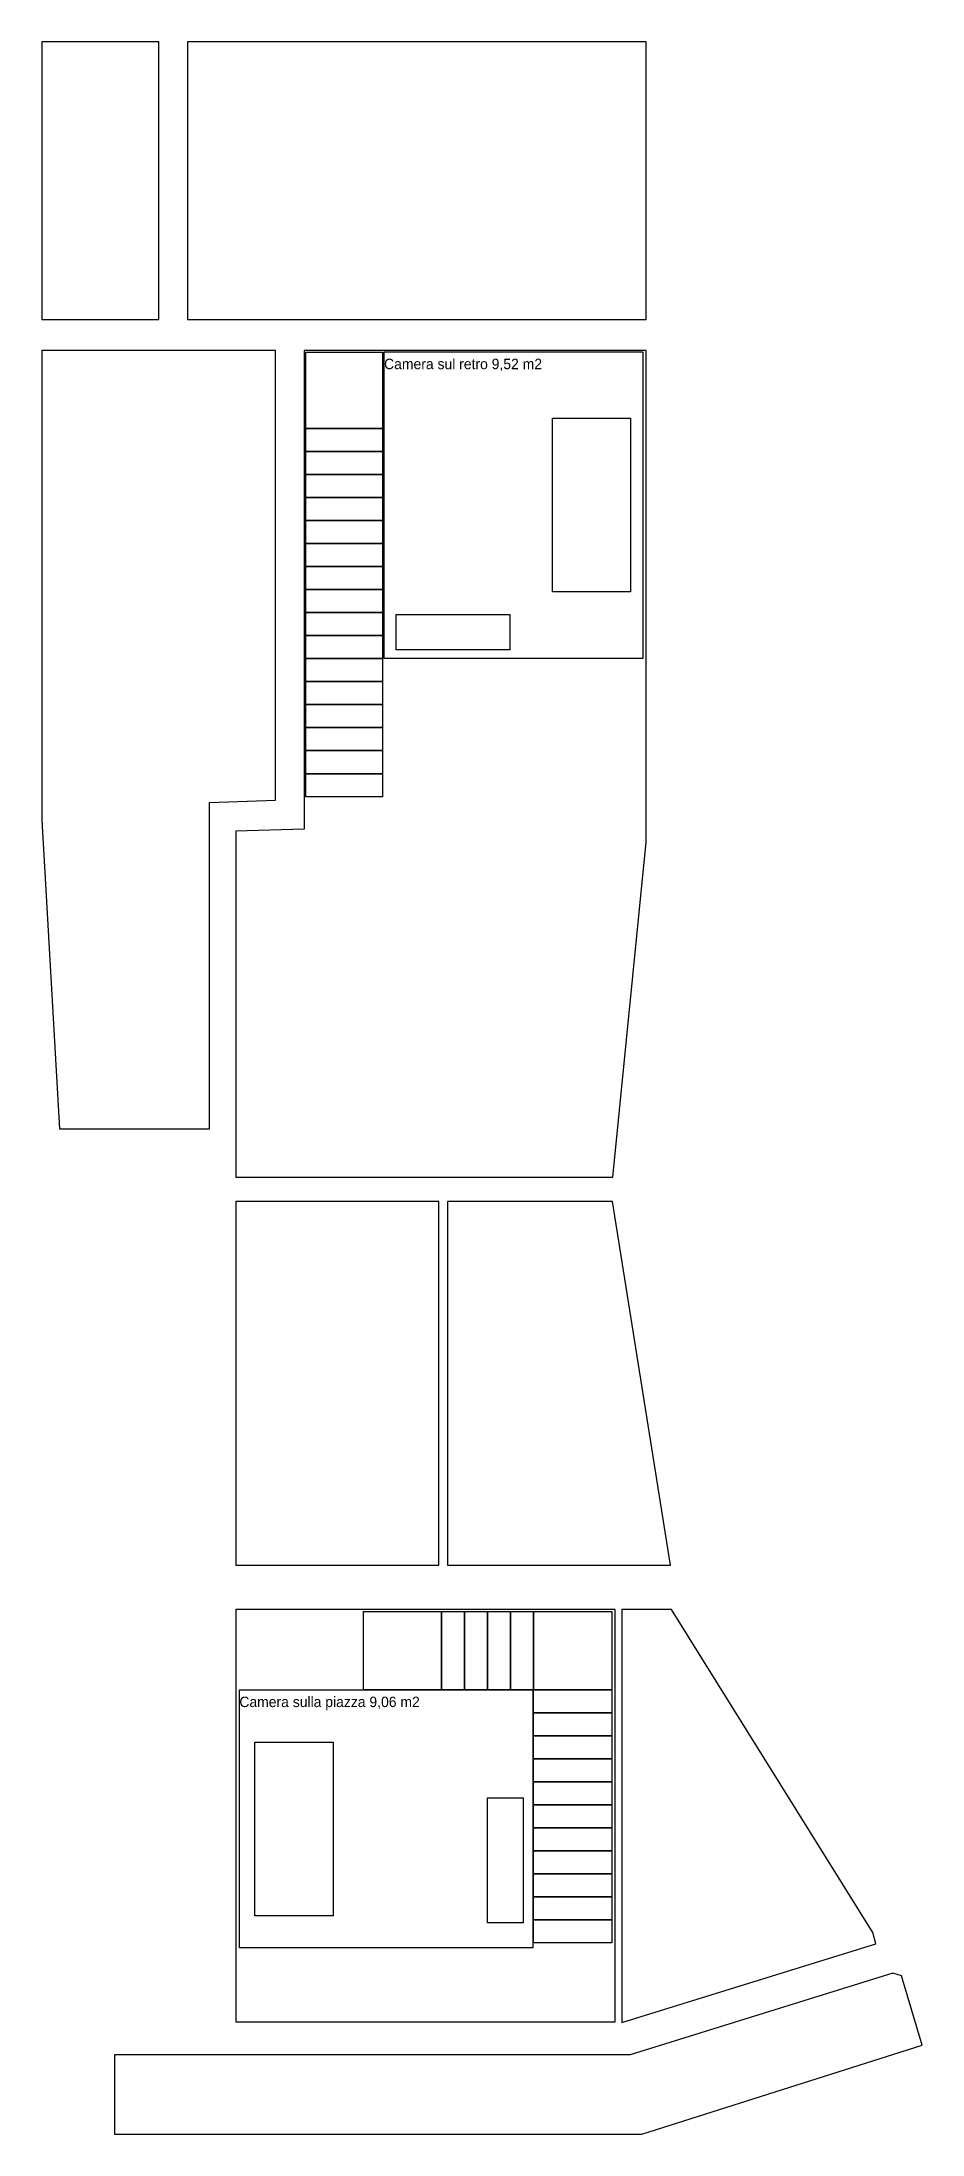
# Model space of a CAD drawing. Header units: metres. Extents: x 0.4 to 10.5, y 0 to 24.1.
import ezdxf

# ---------------------------------------------------------------- set-up
doc = ezdxf.new("R2010")
doc.units = ezdxf.units.M
for name, color, linetype in [('ARREDI', 4, 'Continuous'), ('IMPALCATI', 3, 'Continuous'), ('RAMPE', 32, 'Continuous'), ('SBARCHI', 5, 'Continuous'), ('TESTI', 7, 'Continuous'), ('VANI_DOCFA', 8, 'Continuous')]:
    doc.layers.add(name, color=color, linetype=linetype)

msp = doc.modelspace()

# ---------------------------------------------------------------- linework, layer by layer
at = {"layer": 'ARREDI'}
for points in [[(6.289, 19.7686), (7.189, 19.7686), (7.189, 17.7686), (6.289, 17.7686)], [(4.489, 17.5086), (5.799, 17.5086), (5.799, 17.0986), (4.489, 17.0986)], [(2.8616, 4.5152), (3.7616, 4.5152), (3.7616, 2.5152), (2.8616, 2.5152)], [(5.5416, 3.8752), (5.9516, 3.8752), (5.9516, 2.4352), (5.5416, 2.4352)]]:
    msp.add_lwpolyline(points, close=True, dxfattribs=at)
at = {"layer": 'IMPALCATI'}
for points in [[(4.349, 20.5336), (7.329, 20.5336), (7.329, 16.9986), (4.349, 16.9986)], [(2.6816, 5.1202), (6.0616, 5.1202), (6.0616, 2.1452), (2.6816, 2.1452)]]:
    msp.add_lwpolyline(points, close=True, dxfattribs=at)
at = {"layer": 'RAMPE'}
for points in [[(3.449, 19.6486), (4.329, 19.6486), (4.329, 19.3836), (3.449, 19.3836)], [(3.449, 19.3836), (4.329, 19.3836), (4.329, 19.1186), (3.449, 19.1186)], [(3.449, 19.1186), (4.329, 19.1186), (4.329, 18.8536), (3.449, 18.8536)], [(3.449, 18.8536), (4.329, 18.8536), (4.329, 18.5886), (3.449, 18.5886)], [(3.449, 18.5886), (4.329, 18.5886), (4.329, 18.3236), (3.449, 18.3236)], [(3.449, 18.3236), (4.329, 18.3236), (4.329, 18.0586), (3.449, 18.0586)], [(3.449, 18.0586), (4.329, 18.0586), (4.329, 17.7936), (3.449, 17.7936)], [(3.449, 17.7936), (4.329, 17.7936), (4.329, 17.5286), (3.449, 17.5286)], [(3.449, 17.5286), (4.329, 17.5286), (4.329, 17.2636), (3.449, 17.2636)], [(3.449, 17.2636), (4.329, 17.2636), (4.329, 16.9986), (3.449, 16.9986)], [(3.449, 16.9986), (4.329, 16.9986), (4.329, 16.7336), (3.449, 16.7336)], [(3.449, 16.7336), (4.329, 16.7336), (4.329, 16.4686), (3.449, 16.4686)], [(3.449, 16.4686), (4.329, 16.4686), (4.329, 16.2036), (3.449, 16.2036)], [(3.449, 16.2036), (4.329, 16.2036), (4.329, 15.9386), (3.449, 15.9386)], [(3.449, 15.9386), (4.329, 15.9386), (4.329, 15.6736), (3.449, 15.6736)], [(3.449, 15.6736), (4.329, 15.6736), (4.329, 15.4086), (3.449, 15.4086)], [(5.0116, 6.0202), (5.2766, 6.0202), (5.2766, 5.1202), (5.0116, 5.1202)], [(5.2766, 6.0202), (5.5416, 6.0202), (5.5416, 5.1202), (5.2766, 5.1202)], [(5.5416, 6.0202), (5.8066, 6.0202), (5.8066, 5.1202), (5.5416, 5.1202)], [(5.8066, 6.0202), (6.0716, 6.0202), (6.0716, 5.1202), (5.8066, 5.1202)], [(6.0716, 5.1202), (6.9716, 5.1202), (6.9716, 4.8552), (6.0716, 4.8552)], [(6.0716, 4.8552), (6.9716, 4.8552), (6.9716, 4.5902), (6.0716, 4.5902)], [(6.0716, 4.5902), (6.9716, 4.5902), (6.9716, 4.3252), (6.0716, 4.3252)], [(6.0716, 4.3252), (6.9716, 4.3252), (6.9716, 4.0602), (6.0716, 4.0602)], [(6.0716, 4.0602), (6.9716, 4.0602), (6.9716, 3.7952), (6.0716, 3.7952)], [(6.0716, 3.7952), (6.9716, 3.7952), (6.9716, 3.5302), (6.0716, 3.5302)], [(6.0716, 3.5302), (6.9716, 3.5302), (6.9716, 3.2652), (6.0716, 3.2652)], [(6.0716, 3.2652), (6.9716, 3.2652), (6.9716, 3.0002), (6.0716, 3.0002)], [(6.0716, 3.0002), (6.9716, 3.0002), (6.9716, 2.7352), (6.0716, 2.7352)], [(6.0716, 2.7352), (6.9716, 2.7352), (6.9716, 2.4702), (6.0716, 2.4702)], [(6.0716, 2.4702), (6.9716, 2.4702), (6.9716, 2.2052), (6.0716, 2.2052)]]:
    msp.add_lwpolyline(points, close=True, dxfattribs=at)
at = {"layer": 'SBARCHI'}
for points in [[(3.449, 20.5286), (4.329, 20.5286), (4.329, 19.6486), (3.449, 19.6486)], [(4.1116, 6.0202), (5.0116, 6.0202), (5.0116, 5.1202), (4.1116, 5.1202)], [(6.0716, 6.0202), (6.9716, 6.0202), (6.9716, 5.1202), (6.0716, 5.1202)]]:
    msp.add_lwpolyline(points, close=True, dxfattribs=at)
at = {"layer": 'VANI_DOCFA'}
for points in [[(0.4064, 24.1046), (0.4064, 20.9042), (1.7526, 20.9042), (1.7526, 24.1046)], [(2.0828, 24.1046), (2.0828, 20.9042), (7.366, 20.9042), (7.366, 24.1046)], [(0.4064, 20.5486), (0.4064, 15.137638), (0.611124, 11.5824), (2.3368, 11.5824), (2.3368, 15.342362), (3.0988, 15.367762), (3.0988, 20.5486)], [(3.429, 20.5486), (3.429, 15.036038), (2.6416, 15.010638), (2.6416, 11.0236), (6.982714, 11.0236), (7.366, 14.88313), (7.366, 20.5486)], [(2.6416, 10.7442), (2.6416, 6.5532), (4.9784, 6.5532), (4.9784, 10.7442)], [(5.08, 10.7442), (5.08, 6.5532), (7.649718, 6.5532), (6.98119, 10.7442)], [(2.6416, 6.0452), (2.6416, 1.2954), (7.0104, 1.2954), (7.0104, 6.0452)], [(7.0866, 6.0452), (7.0866, 1.286256), (10.01268, 2.192528), (9.980422, 2.32156), (7.659624, 6.0452)], [(10.547096, 1.024636), (10.307574, 1.823212), (10.211054, 1.85547), (7.18439, 0.9144), (1.2446, 0.9144), (1.2446, 0), (7.31901, 0)]]:
    msp.add_lwpolyline(points, close=True, dxfattribs=at)

# ---------------------------------------------------------------- texts
at = {"layer": 'TESTI'}
for s, p in [('Camera sul retro 9,52 m2', (4.349, 20.3336)), ('Camera sulla piazza 9,06 m2', (2.6816, 4.9202))]:
    msp.add_text(s, height=0.12, dxfattribs=at).set_placement(p)

doc.saveas('drawing.dxf')
